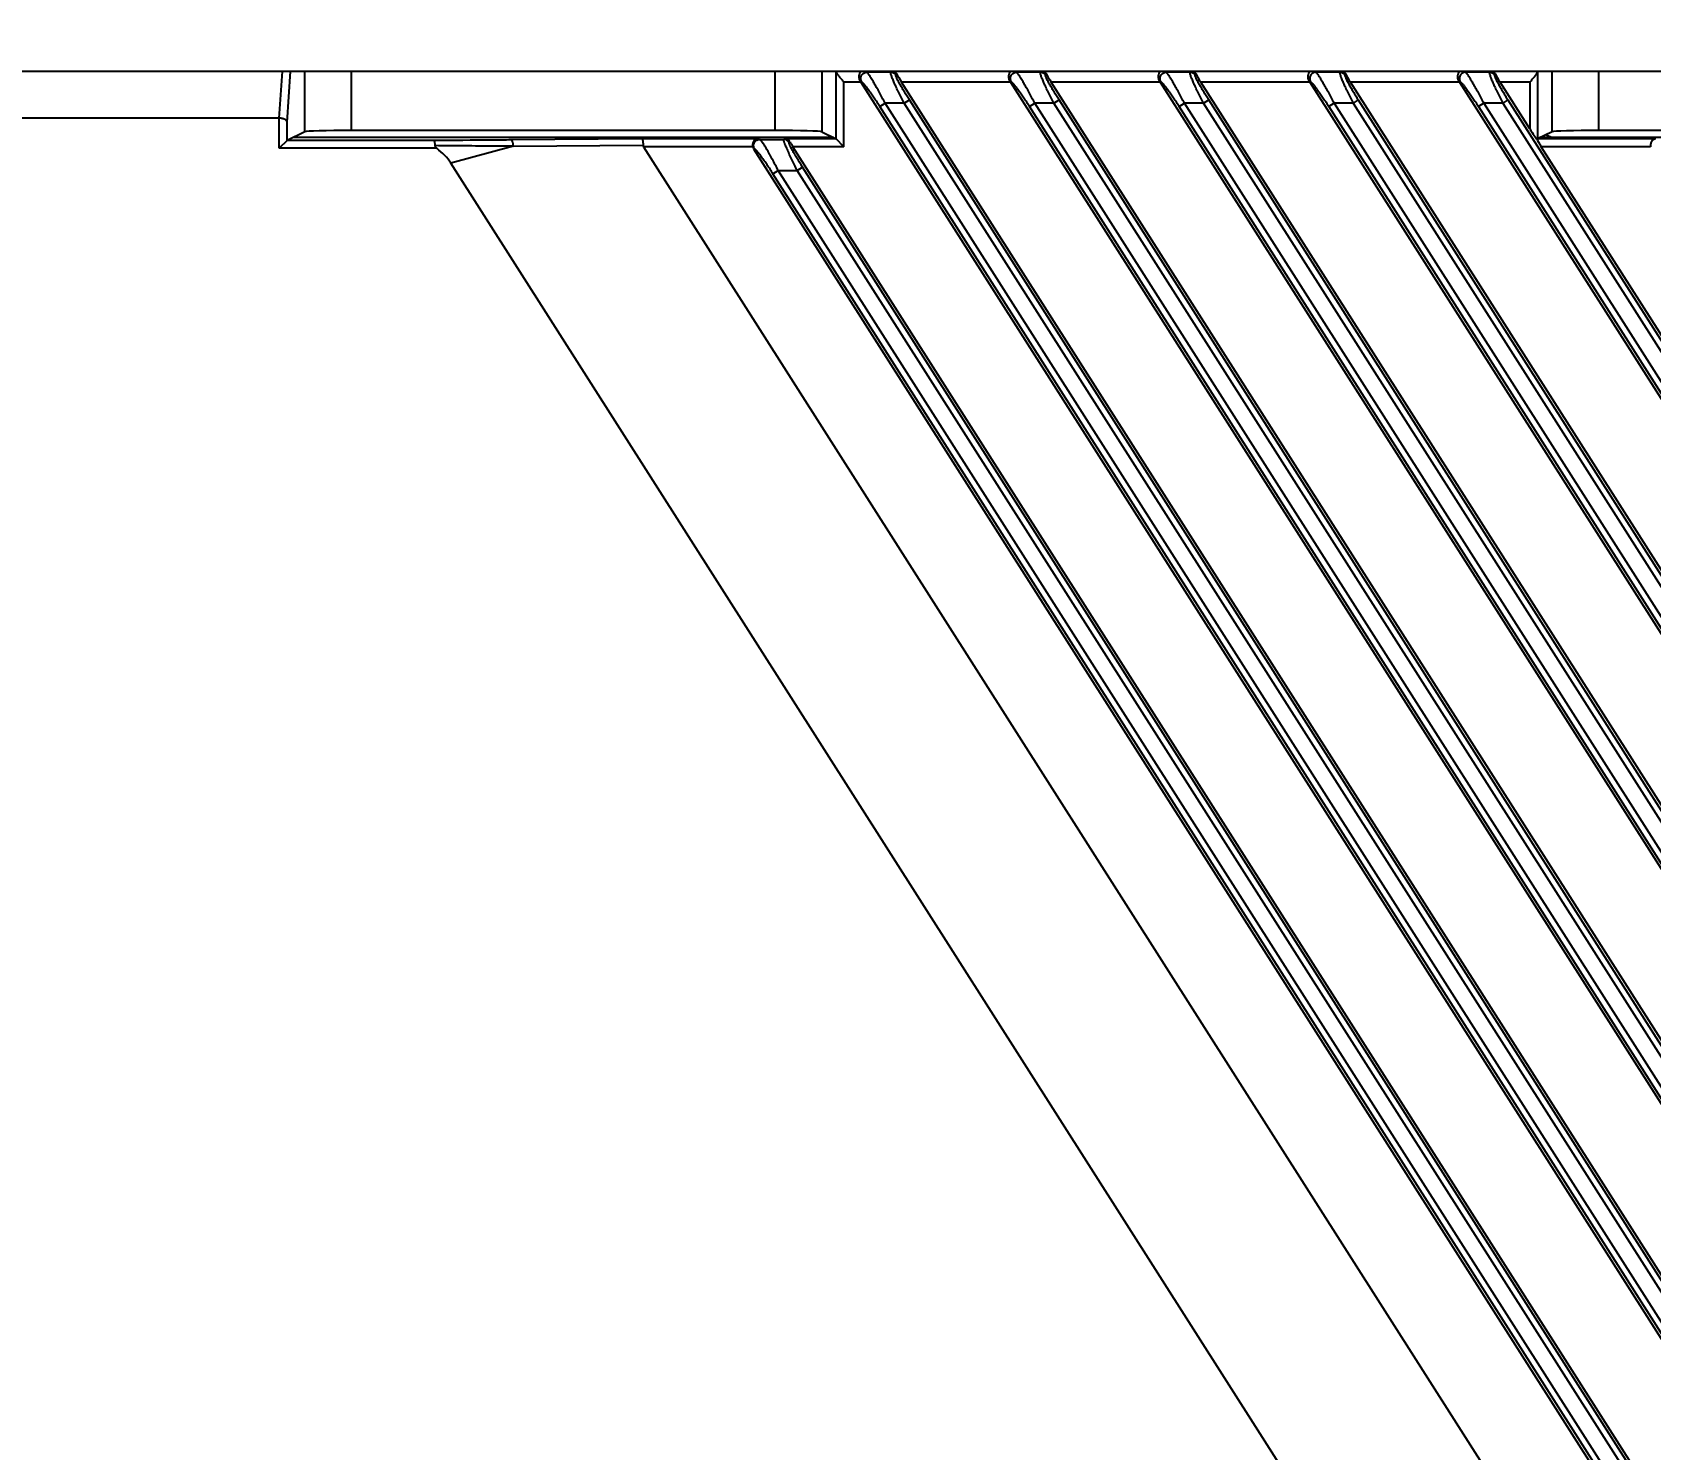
# Model space of a CAD drawing. Header units: millimetres. Extents: x 562 to 17351, y 2396 to 6995.
# Drawn here: x 2833 to 2936.8, y 3757 to 3848 of the extents above; entities that cross this region are included whole.
import ezdxf

# ---------------------------------------------------------------- set-up
doc = ezdxf.new("R2010")
doc.units = ezdxf.units.MM
doc.styles.get("Standard").update_dxf_attribs({"font": 'arial.ttf'})
doc.dimstyles.new('缩小5倍', dxfattribs={"dimtxt": 40, "dimasz": 20, "dimexe": 1, "dimexo": 0.2, "dimgap": 0, "dimtad": 1, "dimtoh": 1, "dimdec": 1, "dimzin": 9, "dimdsep": 46, "dimtxsty": 'Standard', "dimblk": '_FILLED', "dimcen": 0.2, "dimclrd": 256, "dimclre": 256, "dimclrt": 256, "dimadec": 1, "dimazin": 2, "dimtfac": 1, "dimtdec": 1, "dimtofl": 0, "dimtmove": 0, "dimatfit": 3, "dimldrblk": '_FILLED', "dimfxl": 1, "dimtolj": 1, "dimtzin": 0, "dimarcsym": 0})

# ---------------------------------------------------------------- blocks, each defined once
blk = doc.blocks.new('_FILLED')
at = {"color": 0, "linetype": 'ByBlock'}
blk.add_solid([(0, 0), (-1, 0.15), (-1, -0.15)], dxfattribs=at)
blk = doc.blocks.new('*D18')
at = {"lineweight": -2, "transparency": 16777216}
for p, q in [((2483.02, 3818.15), (2483.02, 4021.47)), ((3050.02, 3818.15), (3050.02, 4021.47)), ((2503.02, 4020.47), (3030.02, 4020.47))]:
    blk.add_line(p, q, dxfattribs=at)
at = {"layer": 'Defpoints', "color": 0, "transparency": 16777216}
for p in [(3050.02, 4020.47), (2483.02, 3817.95), (3050.02, 3817.95)]:
    blk.add_point(p, dxfattribs=at)
at = {"lineweight": -2, "transparency": 16777216, "xscale": 20, "yscale": 20, "zscale": 20, "rotation": 180}
blk.add_blockref('_FILLED', (2483.02, 4020.47), dxfattribs=at)
at = {"lineweight": -2, "transparency": 16777216, "xscale": 20, "yscale": 20, "zscale": 20}
blk.add_blockref('_FILLED', (3050.02, 4020.47), dxfattribs=at)
at = {"lineweight": 5, "transparency": 16777216, "insert": (2766.52, 4046.36), "char_height": 40, "attachment_point": 5}
blk.add_mtext('\\A1;567mm [1\'-10 3/8"]', dxfattribs=at)
blk = doc.blocks.new('*D20')
at = {"lineweight": -2, "transparency": 16777216}
for p, q in [((2501.52, 3820.65), (2501.52, 3936.25)), ((3031.52, 3820.65), (3031.52, 3936.25)), ((2521.52, 3935.25), (3011.52, 3935.25))]:
    blk.add_line(p, q, dxfattribs=at)
at = {"layer": 'Defpoints', "color": 0, "transparency": 16777216}
for p in [(3031.52, 3935.25), (2501.52, 3820.45), (3031.52, 3820.45)]:
    blk.add_point(p, dxfattribs=at)
at = {"lineweight": -2, "transparency": 16777216, "xscale": 20, "yscale": 20, "zscale": 20, "rotation": 180}
blk.add_blockref('_FILLED', (2501.52, 3935.25), dxfattribs=at)
at = {"lineweight": -2, "transparency": 16777216, "xscale": 20, "yscale": 20, "zscale": 20}
blk.add_blockref('_FILLED', (3031.52, 3935.25), dxfattribs=at)
at = {"lineweight": 5, "transparency": 16777216, "insert": (2766.52, 3961.14), "char_height": 40, "attachment_point": 5}
blk.add_mtext('\\A1;530mm [1\'-8 7/8"]', dxfattribs=at)

msp = doc.modelspace()

# ---------------------------------------------------------------- linework, layer by layer
at = {"color": 7, "linetype": 'Continuous'}
for p, q in [((3066.52, 3845.454), (2466.52, 3845.454)), ((2848.785, 3842.454), (2848.994, 3845.454)), ((2849.294, 3842.204), (2849.521, 3845.454)), ((2850.431, 3841.582), (2850.431, 3845.454)), ((2853.427, 3841.657), (2853.427, 3845.454)), ((2880.612, 3841.657), (2880.612, 3845.454)), ((2883.608, 3845.454), (2883.608, 3841.582)), ((2884.535, 3841.119), (2884.535, 3845.416)), ((2885.034, 3840.62), (2885.034, 3844.754)), ((2886.118, 3844.754), (2885.034, 3844.754)), ((2886.17, 3844.782), (2886.062, 3844.842)), ((2886.118, 3844.754), (3065.785, 3562.733)), ((2886.506, 3845.395), (2886.398, 3845.454)), ((2888.03, 3845.395), (2886.506, 3845.395)), ((2888.03, 3845.395), (2888.062, 3845.454)), ((2888.41, 3845.292), (2888.366, 3845.211)), ((2895.722, 3844.754), (2888.727, 3844.754)), ((3065.82, 3566.774), (2888.727, 3844.754)), ((2895.774, 3844.782), (2895.666, 3844.842)), ((2895.722, 3844.754), (3065.785, 3577.809)), ((2896.11, 3845.395), (2896.003, 3845.454)), ((2897.634, 3845.395), (2896.11, 3845.395)), ((2897.634, 3845.395), (2897.666, 3845.454)), ((2898.014, 3845.292), (2897.97, 3845.211)), ((2905.326, 3844.754), (2898.331, 3844.754)), ((3065.82, 3581.849), (2898.331, 3844.754)), ((2905.378, 3844.782), (2905.27, 3844.842)), ((2905.326, 3844.754), (3065.785, 3592.884)), ((2905.714, 3845.395), (2905.607, 3845.454)), ((2907.238, 3845.395), (2905.714, 3845.395)), ((2907.238, 3845.395), (2907.27, 3845.454)), ((2907.618, 3845.292), (2907.574, 3845.211)), ((2914.93, 3844.754), (2907.935, 3844.754)), ((3061.685, 3603.414), (2907.935, 3844.754)), ((2914.874, 3844.842), (2914.982, 3844.782)), ((2914.93, 3844.754), (3061.437, 3614.784)), ((2915.211, 3845.454), (2915.318, 3845.395)), ((2916.842, 3845.395), (2915.318, 3845.395)), ((2916.874, 3845.454), (2916.842, 3845.395)), ((2917.222, 3845.292), (2917.178, 3845.211)), ((2924.534, 3844.754), (2917.539, 3844.754)), ((3061.685, 3618.489), (2917.539, 3844.754)), ((2924.478, 3844.842), (2924.586, 3844.782)), ((2924.534, 3844.754), (3061.437, 3629.86)), ((2924.815, 3845.454), (2924.922, 3845.395)), ((2926.446, 3845.395), (2924.922, 3845.395)), ((2926.478, 3845.454), (2926.446, 3845.395)), ((2926.827, 3845.292), (2926.782, 3845.211)), ((2929.045, 3844.754), (2927.143, 3844.754)), ((2929.045, 3841.768), (2927.143, 3844.754)), ((2929.045, 3844.754), (2929.045, 3841.768)), ((2929.544, 3845.416), (2929.544, 3841.119)), ((2930.471, 3841.582), (2930.471, 3845.454)), ((2933.467, 3841.657), (2933.467, 3845.454)), ((2888.894, 3843.402), (2889.23, 3843.617)), ((3064.804, 3568.02), (2889.23, 3843.617)), ((2898.498, 3843.402), (2898.834, 3843.617)), ((3064.804, 3583.095), (2898.834, 3843.617)), ((2908.102, 3843.402), (2908.438, 3843.617)), ((3064.804, 3598.171), (2908.438, 3843.617)), ((2918.042, 3843.617), (2917.706, 3843.402)), ((2918.042, 3843.617), (3060.495, 3620.011)), ((2927.646, 3843.617), (2927.31, 3843.402)), ((2927.646, 3843.617), (3060.495, 3635.086)), ((2848.785, 3842.454), (2829.75, 3842.454)), ((2848.795, 3840.515), (2848.795, 3842.454)), ((2887.337, 3843.188), (2887.673, 3843.402)), ((3064.132, 3565.676), (2887.337, 3843.188)), ((2888.894, 3843.402), (2887.673, 3843.402)), ((3064.468, 3565.89), (2887.673, 3843.402)), ((3064.468, 3567.806), (2888.894, 3843.402)), ((2896.941, 3843.188), (2897.277, 3843.402)), ((3064.132, 3580.751), (2896.941, 3843.188)), ((2898.498, 3843.402), (2897.277, 3843.402)), ((3064.468, 3580.965), (2897.277, 3843.402)), ((3064.468, 3582.881), (2898.498, 3843.402)), ((2906.545, 3843.188), (2906.881, 3843.402)), ((3064.132, 3595.826), (2906.545, 3843.188)), ((2908.102, 3843.402), (2906.881, 3843.402)), ((3064.468, 3596.04), (2906.881, 3843.402)), ((3064.468, 3597.956), (2908.102, 3843.402)), ((2916.485, 3843.402), (2916.149, 3843.188)), ((2916.149, 3843.188), (3059.823, 3617.666)), ((2917.706, 3843.402), (2916.485, 3843.402)), ((2916.485, 3843.402), (3060.159, 3617.88)), ((2917.706, 3843.402), (3060.159, 3619.796)), ((2926.089, 3843.402), (2925.753, 3843.188)), ((2925.753, 3843.188), (3059.823, 3632.742)), ((2927.31, 3843.402), (2926.089, 3843.402)), ((2926.089, 3843.402), (3060.159, 3632.956)), ((2927.31, 3843.402), (3060.159, 3634.872)), ((2849.294, 3841.014), (2849.294, 3842.204)), ((2850.431, 3841.582), (2849.295, 3841.015)), ((2880.612, 3841.657), (2853.427, 3841.657)), ((2883.608, 3841.582), (2884.534, 3841.119)), ((2930.471, 3841.582), (2929.545, 3841.119)), ((2983.572, 3841.657), (2933.467, 3841.657)), ((2849.294, 3841.014), (2848.795, 3840.515)), ((2858.901, 3840.515), (2848.795, 3840.515)), ((2858.718, 3841.015), (2849.295, 3841.015)), ((2884.361, 3841.206), (2849.678, 3841.206)), ((2863.823, 3840.644), (2859.807, 3839.562)), ((2872.072, 3841.119), (2863.679, 3841.052)), ((2863.823, 3840.644), (2872.145, 3840.711)), ((2879.509, 3841.119), (2872.072, 3841.119)), ((2879.176, 3840.62), (2872.176, 3840.62)), ((2872.176, 3840.62), (3064.125, 3539.32)), ((2879.298, 3840.478), (2879.228, 3840.493)), ((2879.228, 3840.493), (3065.785, 3547.658)), ((2879.509, 3841.119), (2879.634, 3841.092)), ((2879.634, 3841.092), (2881.178, 3841.092)), ((2881.178, 3841.092), (2881.268, 3841.119)), ((2884.534, 3841.119), (2881.268, 3841.119)), ((2881.573, 3840.924), (2881.514, 3840.907)), ((2885.034, 3840.62), (2881.756, 3840.62)), ((3065.82, 3551.698), (2881.756, 3840.62)), ((2885.034, 3840.62), (2884.535, 3841.119)), ((2929.544, 3841.119), (2929.512, 3841.087)), ((2937.133, 3841.119), (2929.545, 3841.119)), ((2987.32, 3841.206), (2929.719, 3841.206)), ((2936.8, 3840.62), (2929.777, 3840.62)), ((3061.685, 3633.565), (2929.777, 3840.62)), ((3047.948, 3544.24), (2859.807, 3839.562)), ((2882.035, 3839.093), (2882.371, 3839.307)), ((3064.804, 3552.944), (2882.371, 3839.307)), ((2880.478, 3838.879), (2880.814, 3839.093)), ((3064.132, 3550.6), (2880.478, 3838.879)), ((2880.814, 3839.093), (2882.035, 3839.093)), ((3064.468, 3550.814), (2880.814, 3839.093)), ((3064.468, 3552.73), (2882.035, 3839.093))]:
    msp.add_line(p, q, dxfattribs=at)
for centre, radius, start, end in [((2888.028, 3844.993), 0.402, 32.75676, 89.74324), ((2897.632, 3844.993), 0.402, 32.75676, 89.74324), ((2907.236, 3844.993), 0.402, 32.75676, 89.74324), ((2916.84, 3844.993), 0.402, 32.75676, 89.74324), ((2926.444, 3844.993), 0.402, 32.75676, 89.74324), ((2881.176, 3840.693), 0.399, 32.32072, 89.80892)]:
    msp.add_arc(centre, radius, start, end, dxfattribs=at)
at = {"color": 4, "linetype": 'Continuous'}
msp.add_arc((2927.52, 3834.579), 7.25, 66.1092, 69.56169, dxfattribs=at)
at = {"color": 7, "linetype": 'Continuous'}
for centre, major_axis, ratio, start_param, end_param in [((2884.523, 3844.754), (0, 0.7), 0.0524078, -0.3290003, 0), ((2886.046, 3844.754), (-0.449, 0.699), 0.0736236, -1.6180256, -1.4921147), ((2888.799, 3844.754), (-0.449, 0.699), 0.0736236, 0.6477456, 1.5235671), ((2895.65, 3844.754), (-0.449, 0.699), 0.0736236, -1.6180256, -1.4921147), ((2898.403, 3844.754), (-0.449, 0.699), 0.0736236, 0.6477456, 1.5235671), ((2905.254, 3844.754), (-0.449, 0.699), 0.0736236, -1.6180256, -1.4921147), ((2908.007, 3844.754), (-0.449, 0.699), 0.0736236, 0.6477456, 1.5235671), ((2914.858, 3844.754), (-0.449, 0.699), 0.0736236, -1.6180256, -1.4921147), ((2917.611, 3844.754), (-0.449, 0.699), 0.0736236, 0.6477456, 1.5235671), ((2924.462, 3844.754), (-0.449, 0.699), 0.0736236, -1.6180256, -1.4921147), ((2927.216, 3844.754), (-0.449, 0.699), 0.0736236, 0.6477456, 1.5235671), ((2929.556, 3844.754), (0, 0.7), 0.0524078, 0, 0.3290003), ((2848.769, 3841.829), (0.044, 0.624), 0.7992978, 0.0348415, 0.0557946), ((2853.427, 3841.578), (3, 0), 0.0261859, 1.5707963, 3.0892328), ((2880.612, 3841.578), (3, 0), 0.0261859, 0.0523599, 1.5707963), ((2929.045, 3841.85), (-0.499, 0.789), 0.0467525, -4.6385736, -3.4310387), ((2933.467, 3841.578), (3, 0), 0.0261859, 1.5707963, 3.0892328), ((2849.296, 3840.515), (0, 0.5), 0.0524078, 0.0261799, 0.0523599), ((2836.579, 3832.454), (-23.565, -6.351), 0.3277947, -3.0391234, -2.8921776), ((2873.806, 3840.62), (1.661, -0.105), 0.2943369, -3.1135473, -2.9300375), ((2879.569, 3840.707), (0.394, -0.086), 0.9924925, -2.7068695, -2.364001), ((2881.808, 3840.62), (-0.321, 0.499), 0.0736236, 0.8683452, 1.5235671), ((2884.534, 3840.62), (0, 0.5), 0.0524078, -0.0523599, -0.0261799), ((2929.829, 3840.62), (-0.321, 0.499), 0.0736236, 0.3160321, 1.5235671), ((2929.546, 3840.62), (0, 0.5), 0.0524078, 0.0261799, 0.0523599)]:
    msp.add_ellipse(centre, major_axis=major_axis, ratio=ratio, start_param=start_param, end_param=end_param, dxfattribs=at)
for points, knots in [([(2884.535, 3845.416), (2884.536, 3845.413), (2884.538, 3845.405), (2884.542, 3845.393), (2884.548, 3845.379), (2884.558, 3845.359), (2884.574, 3845.332), (2884.597, 3845.296), (2884.623, 3845.259), (2884.664, 3845.203), (2884.721, 3845.131), (2884.794, 3845.04), (2884.872, 3844.946), (2884.953, 3844.851), (2885.007, 3844.786), (2885.034, 3844.754)], [0, 0, 0, 0, 0.0134627, 0.0289579, 0.0464714, 0.0659319, 0.1102482, 0.1609222, 0.2169327, 0.2773605, 0.4084286, 0.5492483, 0.6963745, 0.84732, 1, 1, 1, 1]), ([(2886.073, 3845.454), (2886.075, 3845.454), (2886.079, 3845.454), (2886.084, 3845.452), (2886.087, 3845.451), (2886.089, 3845.45), (2886.092, 3845.447), (2886.092, 3845.443), (2886.092, 3845.439), (2886.091, 3845.434), (2886.088, 3845.427), (2886.084, 3845.418), (2886.078, 3845.407), (2886.071, 3845.395), (2886.063, 3845.382), (2886.055, 3845.367), (2886.044, 3845.346), (2886.03, 3845.316), (2886.014, 3845.276), (2886.001, 3845.232), (2885.991, 3845.183), (2885.986, 3845.13), (2885.986, 3845.074), (2885.992, 3845.016), (2886.007, 3844.956), (2886.029, 3844.897), (2886.05, 3844.86), (2886.062, 3844.842)], [0, 0, 0, 0, 0.012577, 0.0178105, 0.0224146, 0.0265236, 0.0303705, 0.0384219, 0.0431708, 0.0485767, 0.0615596, 0.0774419, 0.0959993, 0.1169777, 0.1401268, 0.1652091, 0.1920647, 0.2506007, 0.3150181, 0.384942, 0.4601361, 0.5403844, 0.6253943, 0.7146758, 0.807485, 0.9029353, 1, 1, 1, 1]), ([(2886.17, 3844.782), (2886.152, 3844.812), (2886.123, 3844.877), (2886.106, 3844.982), (2886.118, 3845.088), (2886.157, 3845.188), (2886.22, 3845.274), (2886.303, 3845.341), (2886.401, 3845.384), (2886.471, 3845.394), (2886.506, 3845.395)], [0, 0, 0, 0, 0.1243088, 0.2491368, 0.3744348, 0.5, 0.6255652, 0.7508632, 0.8756912, 1, 1, 1, 1]), ([(2887.337, 3843.188), (2887.277, 3843.282), (2887.159, 3843.466), (2886.98, 3843.734), (2886.833, 3843.949), (2886.718, 3844.112), (2886.636, 3844.226), (2886.558, 3844.333), (2886.484, 3844.431), (2886.415, 3844.52), (2886.351, 3844.599), (2886.302, 3844.656), (2886.267, 3844.696), (2886.243, 3844.721), (2886.222, 3844.742), (2886.202, 3844.759), (2886.186, 3844.772), (2886.175, 3844.78), (2886.17, 3844.782)], [0, 0, 0, 0, 0.1675996, 0.3315838, 0.4882956, 0.562693, 0.6337275, 0.7007992, 0.763258, 0.8204001, 0.8714728, 0.9156932, 0.9349902, 0.9522851, 0.9674939, 0.9805445, 0.9913844, 1, 1, 1, 1]), ([(2887.673, 3843.402), (2887.613, 3843.521), (2887.492, 3843.754), (2887.311, 3844.095), (2887.161, 3844.367), (2887.045, 3844.573), (2886.963, 3844.715), (2886.885, 3844.848), (2886.812, 3844.97), (2886.744, 3845.079), (2886.682, 3845.174), (2886.634, 3845.244), (2886.599, 3845.291), (2886.576, 3845.321), (2886.556, 3845.346), (2886.537, 3845.367), (2886.521, 3845.383), (2886.511, 3845.392), (2886.506, 3845.395)], [0, 0, 0, 0, 0.1724574, 0.340604, 0.5001332, 0.5752637, 0.646516, 0.713267, 0.7748697, 0.8306572, 0.8799531, 0.922093, 0.9402833, 0.9564565, 0.9705523, 0.9825221, 0.9923358, 1, 1, 1, 1]), ([(2888.894, 3843.402), (2888.835, 3843.518), (2888.72, 3843.747), (2888.581, 3844.032), (2888.475, 3844.254), (2888.401, 3844.414), (2888.331, 3844.566), (2888.267, 3844.71), (2888.209, 3844.845), (2888.158, 3844.968), (2888.115, 3845.078), (2888.079, 3845.174), (2888.056, 3845.244), (2888.042, 3845.292), (2888.035, 3845.321), (2888.03, 3845.346), (2888.027, 3845.367), (2888.027, 3845.381), (2888.028, 3845.39), (2888.029, 3845.393), (2888.03, 3845.395)], [0, 0, 0, 0, 0.1786296, 0.3527466, 0.436605, 0.5174504, 0.5945779, 0.6672444, 0.7346774, 0.7960875, 0.8506913, 0.8977417, 0.9365711, 0.9527315, 0.9666519, 0.9783046, 0.9876896, 0.9948579, 0.9976625, 1, 1, 1, 1]), ([(2888.41, 3845.292), (2888.404, 3845.304), (2888.391, 3845.327), (2888.37, 3845.359), (2888.352, 3845.382), (2888.338, 3845.399), (2888.329, 3845.41), (2888.32, 3845.42), (2888.313, 3845.428), (2888.307, 3845.436), (2888.303, 3845.441), (2888.301, 3845.445), (2888.3, 3845.448), (2888.3, 3845.451), (2888.302, 3845.452), (2888.303, 3845.453), (2888.306, 3845.454), (2888.307, 3845.454), (2888.308, 3845.454)], [0, 0, 0, 0, 0.2043174, 0.3928958, 0.5634027, 0.6408056, 0.7120916, 0.7763275, 0.8325289, 0.8795252, 0.9162326, 0.9305912, 0.9423937, 0.9597325, 0.9675011, 0.9763091, 0.9870036, 1, 1, 1, 1]), ([(2889.23, 3843.617), (2889.172, 3843.707), (2889.06, 3843.885), (2888.898, 3844.15), (2888.771, 3844.366), (2888.676, 3844.532), (2888.612, 3844.647), (2888.553, 3844.756), (2888.5, 3844.857), (2888.455, 3844.947), (2888.423, 3845.016), (2888.402, 3845.065), (2888.39, 3845.097), (2888.379, 3845.125), (2888.371, 3845.149), (2888.366, 3845.17), (2888.363, 3845.185), (2888.363, 3845.195), (2888.363, 3845.203), (2888.364, 3845.208), (2888.366, 3845.211)], [0, 0, 0, 0, 0.1756725, 0.3475194, 0.5111964, 0.5883808, 0.6614869, 0.7296996, 0.7921453, 0.847915, 0.8961025, 0.9170869, 0.9358695, 0.952372, 0.9665313, 0.9783134, 0.9877272, 0.9915707, 0.994868, 1, 1, 1, 1]), ([(2895.677, 3845.454), (2895.68, 3845.454), (2895.684, 3845.454), (2895.688, 3845.452), (2895.691, 3845.451), (2895.693, 3845.45), (2895.696, 3845.447), (2895.696, 3845.443), (2895.696, 3845.439), (2895.695, 3845.434), (2895.692, 3845.427), (2895.688, 3845.418), (2895.682, 3845.407), (2895.675, 3845.395), (2895.667, 3845.382), (2895.659, 3845.367), (2895.648, 3845.346), (2895.634, 3845.316), (2895.618, 3845.276), (2895.605, 3845.232), (2895.595, 3845.183), (2895.59, 3845.13), (2895.59, 3845.074), (2895.597, 3845.016), (2895.611, 3844.956), (2895.633, 3844.897), (2895.654, 3844.86), (2895.666, 3844.842)], [0, 0, 0, 0, 0.012577, 0.0178105, 0.0224146, 0.0265236, 0.0303705, 0.0384219, 0.0431708, 0.0485767, 0.0615596, 0.0774419, 0.0959993, 0.1169777, 0.1401268, 0.1652091, 0.1920647, 0.2506007, 0.3150181, 0.384942, 0.4601361, 0.5403844, 0.6253943, 0.7146758, 0.807485, 0.9029353, 1, 1, 1, 1]), ([(2895.774, 3844.782), (2895.756, 3844.812), (2895.727, 3844.877), (2895.711, 3844.982), (2895.722, 3845.088), (2895.761, 3845.188), (2895.824, 3845.274), (2895.908, 3845.341), (2896.005, 3845.384), (2896.075, 3845.394), (2896.11, 3845.395)], [0, 0, 0, 0, 0.1243088, 0.2491368, 0.3744348, 0.5, 0.6255652, 0.7508632, 0.8756912, 1, 1, 1, 1]), ([(2896.941, 3843.188), (2896.882, 3843.282), (2896.763, 3843.466), (2896.584, 3843.734), (2896.437, 3843.949), (2896.322, 3844.112), (2896.24, 3844.226), (2896.162, 3844.333), (2896.088, 3844.431), (2896.019, 3844.52), (2895.956, 3844.599), (2895.906, 3844.656), (2895.871, 3844.696), (2895.847, 3844.721), (2895.826, 3844.742), (2895.806, 3844.759), (2895.79, 3844.772), (2895.779, 3844.78), (2895.774, 3844.782)], [0, 0, 0, 0, 0.1675996, 0.3315838, 0.4882956, 0.562693, 0.6337275, 0.7007992, 0.763258, 0.8204001, 0.8714728, 0.9156932, 0.9349902, 0.9522851, 0.9674939, 0.9805445, 0.9913844, 1, 1, 1, 1]), ([(2897.277, 3843.402), (2897.217, 3843.521), (2897.096, 3843.754), (2896.915, 3844.095), (2896.765, 3844.367), (2896.649, 3844.573), (2896.567, 3844.715), (2896.489, 3844.848), (2896.416, 3844.97), (2896.348, 3845.079), (2896.286, 3845.174), (2896.238, 3845.244), (2896.203, 3845.291), (2896.18, 3845.321), (2896.16, 3845.346), (2896.141, 3845.367), (2896.125, 3845.383), (2896.115, 3845.392), (2896.11, 3845.395)], [0, 0, 0, 0, 0.1724574, 0.340604, 0.5001332, 0.5752637, 0.646516, 0.713267, 0.7748697, 0.8306572, 0.8799531, 0.922093, 0.9402833, 0.9564565, 0.9705523, 0.9825221, 0.9923358, 1, 1, 1, 1]), ([(2898.498, 3843.402), (2898.439, 3843.518), (2898.324, 3843.747), (2898.185, 3844.032), (2898.079, 3844.254), (2898.005, 3844.414), (2897.935, 3844.566), (2897.871, 3844.71), (2897.813, 3844.845), (2897.762, 3844.968), (2897.719, 3845.078), (2897.683, 3845.174), (2897.66, 3845.244), (2897.646, 3845.292), (2897.639, 3845.321), (2897.634, 3845.346), (2897.631, 3845.367), (2897.631, 3845.381), (2897.632, 3845.39), (2897.633, 3845.393), (2897.634, 3845.395)], [0, 0, 0, 0, 0.1786296, 0.3527466, 0.436605, 0.5174504, 0.5945779, 0.6672444, 0.7346774, 0.7960875, 0.8506913, 0.8977417, 0.9365711, 0.9527315, 0.9666519, 0.9783046, 0.9876896, 0.9948579, 0.9976625, 1, 1, 1, 1]), ([(2898.014, 3845.292), (2898.008, 3845.304), (2897.995, 3845.327), (2897.974, 3845.359), (2897.956, 3845.382), (2897.942, 3845.399), (2897.933, 3845.41), (2897.924, 3845.42), (2897.917, 3845.428), (2897.911, 3845.436), (2897.907, 3845.441), (2897.905, 3845.445), (2897.904, 3845.448), (2897.904, 3845.451), (2897.906, 3845.452), (2897.907, 3845.453), (2897.91, 3845.454), (2897.911, 3845.454), (2897.912, 3845.454)], [0, 0, 0, 0, 0.2043174, 0.3928958, 0.5634027, 0.6408056, 0.7120916, 0.7763275, 0.8325289, 0.8795252, 0.9162326, 0.9305912, 0.9423937, 0.9597325, 0.9675011, 0.9763091, 0.9870036, 1, 1, 1, 1]), ([(2898.834, 3843.617), (2898.776, 3843.707), (2898.664, 3843.885), (2898.502, 3844.15), (2898.375, 3844.366), (2898.28, 3844.532), (2898.216, 3844.647), (2898.157, 3844.756), (2898.105, 3844.857), (2898.06, 3844.947), (2898.028, 3845.016), (2898.006, 3845.065), (2897.994, 3845.097), (2897.983, 3845.125), (2897.975, 3845.149), (2897.97, 3845.17), (2897.967, 3845.185), (2897.967, 3845.195), (2897.967, 3845.203), (2897.968, 3845.208), (2897.97, 3845.211)], [0, 0, 0, 0, 0.1756725, 0.3475194, 0.5111964, 0.5883808, 0.6614869, 0.7296996, 0.7921453, 0.847915, 0.8961025, 0.9170869, 0.9358695, 0.952372, 0.9665313, 0.9783134, 0.9877272, 0.9915707, 0.994868, 1, 1, 1, 1]), ([(2905.281, 3845.454), (2905.284, 3845.454), (2905.288, 3845.454), (2905.292, 3845.452), (2905.295, 3845.451), (2905.297, 3845.45), (2905.3, 3845.447), (2905.3, 3845.443), (2905.3, 3845.439), (2905.299, 3845.434), (2905.296, 3845.427), (2905.292, 3845.418), (2905.286, 3845.407), (2905.279, 3845.395), (2905.271, 3845.382), (2905.263, 3845.367), (2905.252, 3845.346), (2905.238, 3845.316), (2905.222, 3845.276), (2905.209, 3845.232), (2905.199, 3845.183), (2905.194, 3845.13), (2905.194, 3845.074), (2905.201, 3845.016), (2905.215, 3844.956), (2905.237, 3844.897), (2905.258, 3844.86), (2905.27, 3844.842)], [0, 0, 0, 0, 0.012577, 0.0178105, 0.0224146, 0.0265236, 0.0303705, 0.0384219, 0.0431708, 0.0485767, 0.0615596, 0.0774419, 0.0959993, 0.1169777, 0.1401268, 0.1652091, 0.1920647, 0.2506007, 0.3150181, 0.384942, 0.4601361, 0.5403844, 0.6253943, 0.7146758, 0.807485, 0.9029353, 1, 1, 1, 1]), ([(2905.378, 3844.782), (2905.36, 3844.812), (2905.331, 3844.877), (2905.315, 3844.982), (2905.326, 3845.088), (2905.365, 3845.188), (2905.428, 3845.274), (2905.512, 3845.341), (2905.609, 3845.384), (2905.679, 3845.394), (2905.714, 3845.395)], [0, 0, 0, 0, 0.1243088, 0.2491368, 0.3744348, 0.5, 0.6255652, 0.7508632, 0.8756912, 1, 1, 1, 1]), ([(2906.545, 3843.188), (2906.486, 3843.282), (2906.367, 3843.466), (2906.188, 3843.734), (2906.041, 3843.949), (2905.926, 3844.112), (2905.844, 3844.226), (2905.766, 3844.333), (2905.692, 3844.431), (2905.623, 3844.52), (2905.56, 3844.599), (2905.51, 3844.656), (2905.475, 3844.696), (2905.451, 3844.721), (2905.43, 3844.742), (2905.411, 3844.759), (2905.394, 3844.772), (2905.383, 3844.78), (2905.378, 3844.782)], [0, 0, 0, 0, 0.1675996, 0.3315838, 0.4882956, 0.562693, 0.6337275, 0.7007992, 0.763258, 0.8204001, 0.8714728, 0.9156932, 0.9349902, 0.9522851, 0.9674939, 0.9805445, 0.9913844, 1, 1, 1, 1]), ([(2906.881, 3843.402), (2906.821, 3843.521), (2906.7, 3843.754), (2906.519, 3844.095), (2906.369, 3844.367), (2906.254, 3844.573), (2906.172, 3844.715), (2906.093, 3844.848), (2906.02, 3844.97), (2905.952, 3845.079), (2905.89, 3845.174), (2905.842, 3845.244), (2905.807, 3845.291), (2905.785, 3845.321), (2905.764, 3845.346), (2905.746, 3845.367), (2905.729, 3845.383), (2905.719, 3845.392), (2905.714, 3845.395)], [0, 0, 0, 0, 0.1724574, 0.340604, 0.5001332, 0.5752637, 0.646516, 0.713267, 0.7748697, 0.8306572, 0.8799531, 0.922093, 0.9402833, 0.9564565, 0.9705523, 0.9825221, 0.9923358, 1, 1, 1, 1]), ([(2908.102, 3843.402), (2908.043, 3843.518), (2907.928, 3843.747), (2907.789, 3844.032), (2907.683, 3844.254), (2907.609, 3844.414), (2907.539, 3844.566), (2907.475, 3844.71), (2907.417, 3844.845), (2907.366, 3844.968), (2907.323, 3845.078), (2907.287, 3845.174), (2907.264, 3845.244), (2907.25, 3845.292), (2907.243, 3845.321), (2907.238, 3845.346), (2907.235, 3845.367), (2907.235, 3845.381), (2907.236, 3845.39), (2907.237, 3845.393), (2907.238, 3845.395)], [0, 0, 0, 0, 0.1786296, 0.3527466, 0.436605, 0.5174504, 0.5945779, 0.6672444, 0.7346774, 0.7960875, 0.8506913, 0.8977417, 0.9365711, 0.9527315, 0.9666519, 0.9783046, 0.9876896, 0.9948579, 0.9976625, 1, 1, 1, 1]), ([(2907.618, 3845.292), (2907.612, 3845.304), (2907.599, 3845.327), (2907.578, 3845.359), (2907.56, 3845.382), (2907.546, 3845.399), (2907.537, 3845.41), (2907.528, 3845.42), (2907.521, 3845.428), (2907.515, 3845.436), (2907.511, 3845.441), (2907.509, 3845.445), (2907.508, 3845.448), (2907.508, 3845.451), (2907.51, 3845.452), (2907.512, 3845.453), (2907.514, 3845.454), (2907.515, 3845.454), (2907.516, 3845.454)], [0, 0, 0, 0, 0.2043161, 0.3928965, 0.5634071, 0.6408091, 0.7120985, 0.7763343, 0.8325305, 0.8795277, 0.9162382, 0.9305935, 0.9423925, 0.9597307, 0.9674973, 0.9763057, 0.9870023, 1, 1, 1, 1]), ([(2908.438, 3843.617), (2908.381, 3843.707), (2908.268, 3843.885), (2908.107, 3844.15), (2907.979, 3844.366), (2907.885, 3844.532), (2907.82, 3844.647), (2907.761, 3844.756), (2907.709, 3844.857), (2907.664, 3844.947), (2907.632, 3845.016), (2907.61, 3845.065), (2907.598, 3845.097), (2907.587, 3845.125), (2907.58, 3845.149), (2907.574, 3845.17), (2907.572, 3845.185), (2907.571, 3845.195), (2907.571, 3845.203), (2907.572, 3845.208), (2907.574, 3845.211)], [0, 0, 0, 0, 0.1756725, 0.3475194, 0.5111964, 0.5883808, 0.6614869, 0.7296996, 0.7921453, 0.847915, 0.8961025, 0.9170869, 0.9358695, 0.952372, 0.9665313, 0.9783134, 0.9877272, 0.9915707, 0.994868, 1, 1, 1, 1]), ([(2914.885, 3845.454), (2914.888, 3845.454), (2914.892, 3845.454), (2914.896, 3845.452), (2914.899, 3845.451), (2914.902, 3845.45), (2914.904, 3845.447), (2914.905, 3845.443), (2914.904, 3845.439), (2914.903, 3845.434), (2914.9, 3845.427), (2914.896, 3845.418), (2914.89, 3845.407), (2914.883, 3845.395), (2914.875, 3845.382), (2914.867, 3845.367), (2914.856, 3845.346), (2914.842, 3845.316), (2914.826, 3845.276), (2914.813, 3845.232), (2914.803, 3845.183), (2914.798, 3845.13), (2914.798, 3845.074), (2914.805, 3845.016), (2914.819, 3844.956), (2914.842, 3844.897), (2914.862, 3844.86), (2914.874, 3844.842)], [0, 0, 0, 0, 0.012577, 0.0178105, 0.0224146, 0.0265236, 0.0303705, 0.0384219, 0.0431708, 0.0485767, 0.0615596, 0.0774419, 0.0959993, 0.1169777, 0.1401268, 0.1652091, 0.1920647, 0.2506007, 0.3150182, 0.384942, 0.4601362, 0.5403844, 0.6253943, 0.7146758, 0.807485, 0.9029353, 1, 1, 1, 1]), ([(2915.318, 3845.395), (2915.283, 3845.394), (2915.213, 3845.384), (2915.116, 3845.341), (2915.032, 3845.274), (2914.969, 3845.188), (2914.93, 3845.088), (2914.919, 3844.982), (2914.935, 3844.877), (2914.964, 3844.812), (2914.982, 3844.782)], [0, 0, 0, 0, 0.1243088, 0.2491368, 0.3744348, 0.5, 0.6255652, 0.7508632, 0.8756912, 1, 1, 1, 1]), ([(2914.982, 3844.782), (2914.987, 3844.78), (2914.998, 3844.772), (2915.015, 3844.759), (2915.034, 3844.742), (2915.055, 3844.721), (2915.079, 3844.696), (2915.115, 3844.656), (2915.164, 3844.599), (2915.227, 3844.52), (2915.296, 3844.431), (2915.37, 3844.333), (2915.449, 3844.226), (2915.53, 3844.112), (2915.645, 3843.949), (2915.793, 3843.734), (2915.971, 3843.466), (2916.09, 3843.282), (2916.149, 3843.188)], [0, 0, 0, 0, 0.0086155, 0.0194551, 0.0325053, 0.0477138, 0.0650086, 0.0843055, 0.1285261, 0.1795992, 0.236742, 0.2992016, 0.3662742, 0.4373094, 0.5117072, 0.6684185, 0.8324019, 1, 1, 1, 1]), ([(2915.318, 3845.395), (2915.323, 3845.392), (2915.334, 3845.383), (2915.35, 3845.367), (2915.368, 3845.346), (2915.389, 3845.321), (2915.411, 3845.291), (2915.446, 3845.244), (2915.494, 3845.174), (2915.556, 3845.079), (2915.624, 3844.97), (2915.698, 3844.848), (2915.776, 3844.715), (2915.858, 3844.573), (2915.974, 3844.367), (2916.123, 3844.095), (2916.304, 3843.754), (2916.425, 3843.521), (2916.485, 3843.402)], [0, 0, 0, 0, 0.007664, 0.0174775, 0.029447, 0.0435425, 0.0597156, 0.0779058, 0.1200458, 0.1693422, 0.2251303, 0.2867338, 0.3534858, 0.4247389, 0.4998698, 0.6593986, 0.8275444, 1, 1, 1, 1]), ([(2916.842, 3845.395), (2916.841, 3845.393), (2916.84, 3845.39), (2916.839, 3845.381), (2916.839, 3845.367), (2916.842, 3845.346), (2916.847, 3845.321), (2916.854, 3845.292), (2916.868, 3845.244), (2916.892, 3845.174), (2916.927, 3845.078), (2916.97, 3844.968), (2917.021, 3844.845), (2917.079, 3844.71), (2917.144, 3844.566), (2917.213, 3844.414), (2917.287, 3844.254), (2917.393, 3844.032), (2917.532, 3843.747), (2917.647, 3843.518), (2917.706, 3843.402)], [0, 0, 0, 0, 0.0023372, 0.0051415, 0.0123088, 0.0216924, 0.0333434, 0.0472622, 0.0634216, 0.1022493, 0.1492985, 0.2039017, 0.2653118, 0.3327447, 0.405412, 0.4825405, 0.5633858, 0.6472451, 0.8213656, 1, 1, 1, 1]), ([(2917.222, 3845.292), (2917.216, 3845.304), (2917.203, 3845.327), (2917.182, 3845.359), (2917.164, 3845.382), (2917.15, 3845.399), (2917.141, 3845.41), (2917.132, 3845.42), (2917.125, 3845.428), (2917.119, 3845.436), (2917.115, 3845.441), (2917.113, 3845.445), (2917.112, 3845.448), (2917.112, 3845.451), (2917.114, 3845.452), (2917.116, 3845.453), (2917.118, 3845.454), (2917.119, 3845.454), (2917.12, 3845.454)], [0, 0, 0, 0, 0.2043174, 0.3928958, 0.5634027, 0.6408056, 0.7120916, 0.7763275, 0.8325289, 0.8795252, 0.9162326, 0.9305912, 0.9423937, 0.9597325, 0.9675011, 0.9763091, 0.9870036, 1, 1, 1, 1]), ([(2917.178, 3845.211), (2917.177, 3845.208), (2917.175, 3845.203), (2917.175, 3845.195), (2917.176, 3845.185), (2917.178, 3845.17), (2917.184, 3845.149), (2917.191, 3845.125), (2917.202, 3845.097), (2917.215, 3845.065), (2917.236, 3845.016), (2917.268, 3844.947), (2917.313, 3844.857), (2917.365, 3844.756), (2917.424, 3844.647), (2917.489, 3844.532), (2917.583, 3844.366), (2917.711, 3844.15), (2917.872, 3843.885), (2917.985, 3843.707), (2918.042, 3843.617)], [0, 0, 0, 0, 0.0051314, 0.0084283, 0.0122712, 0.0216835, 0.033464, 0.0476219, 0.0641236, 0.0829053, 0.1038896, 0.1520765, 0.2078463, 0.2702927, 0.3385056, 0.4116126, 0.4887984, 0.6524754, 0.824325, 1, 1, 1, 1]), ([(2924.489, 3845.454), (2924.492, 3845.454), (2924.496, 3845.454), (2924.501, 3845.452), (2924.503, 3845.451), (2924.506, 3845.45), (2924.508, 3845.447), (2924.509, 3845.443), (2924.508, 3845.439), (2924.507, 3845.434), (2924.504, 3845.427), (2924.5, 3845.418), (2924.494, 3845.407), (2924.487, 3845.395), (2924.479, 3845.382), (2924.471, 3845.367), (2924.46, 3845.346), (2924.446, 3845.316), (2924.43, 3845.276), (2924.417, 3845.232), (2924.407, 3845.183), (2924.402, 3845.13), (2924.402, 3845.074), (2924.409, 3845.016), (2924.423, 3844.956), (2924.446, 3844.897), (2924.466, 3844.86), (2924.478, 3844.842)], [0, 0, 0, 0, 0.012577, 0.0178105, 0.0224146, 0.0265236, 0.0303705, 0.0384219, 0.0431708, 0.0485767, 0.0615596, 0.0774419, 0.0959993, 0.1169777, 0.1401268, 0.1652091, 0.1920647, 0.2506007, 0.3150182, 0.384942, 0.4601362, 0.5403844, 0.6253943, 0.7146758, 0.807485, 0.9029353, 1, 1, 1, 1]), ([(2924.922, 3845.395), (2924.887, 3845.394), (2924.817, 3845.384), (2924.72, 3845.341), (2924.636, 3845.274), (2924.573, 3845.188), (2924.534, 3845.088), (2924.523, 3844.982), (2924.539, 3844.877), (2924.568, 3844.812), (2924.586, 3844.782)], [0, 0, 0, 0, 0.1243088, 0.2491368, 0.3744348, 0.5, 0.6255652, 0.7508632, 0.8756912, 1, 1, 1, 1]), ([(2924.586, 3844.782), (2924.591, 3844.78), (2924.602, 3844.772), (2924.619, 3844.759), (2924.638, 3844.742), (2924.659, 3844.721), (2924.683, 3844.696), (2924.719, 3844.656), (2924.768, 3844.599), (2924.831, 3844.52), (2924.9, 3844.431), (2924.974, 3844.333), (2925.053, 3844.226), (2925.134, 3844.112), (2925.249, 3843.949), (2925.397, 3843.734), (2925.575, 3843.466), (2925.694, 3843.282), (2925.753, 3843.188)], [0, 0, 0, 0, 0.0086155, 0.0194551, 0.0325053, 0.0477138, 0.0650086, 0.0843055, 0.1285261, 0.1795992, 0.236742, 0.2992016, 0.3662742, 0.4373094, 0.5117072, 0.6684185, 0.8324019, 1, 1, 1, 1]), ([(2924.922, 3845.395), (2924.927, 3845.392), (2924.938, 3845.383), (2924.954, 3845.367), (2924.972, 3845.346), (2924.993, 3845.321), (2925.015, 3845.291), (2925.05, 3845.244), (2925.098, 3845.174), (2925.16, 3845.079), (2925.228, 3844.97), (2925.302, 3844.848), (2925.38, 3844.715), (2925.462, 3844.573), (2925.578, 3844.367), (2925.727, 3844.095), (2925.908, 3843.754), (2926.029, 3843.521), (2926.089, 3843.402)], [0, 0, 0, 0, 0.007664, 0.0174775, 0.029447, 0.0435425, 0.0597156, 0.0779058, 0.1200458, 0.1693422, 0.2251303, 0.2867338, 0.3534858, 0.4247389, 0.4998698, 0.6593986, 0.8275444, 1, 1, 1, 1]), ([(2926.446, 3845.395), (2926.445, 3845.393), (2926.444, 3845.39), (2926.443, 3845.381), (2926.443, 3845.367), (2926.446, 3845.346), (2926.451, 3845.321), (2926.458, 3845.292), (2926.472, 3845.244), (2926.496, 3845.174), (2926.531, 3845.078), (2926.574, 3844.968), (2926.626, 3844.845), (2926.684, 3844.71), (2926.748, 3844.566), (2926.817, 3844.414), (2926.891, 3844.254), (2926.997, 3844.032), (2927.136, 3843.747), (2927.251, 3843.518), (2927.31, 3843.402)], [0, 0, 0, 0, 0.0023372, 0.0051415, 0.0123088, 0.0216924, 0.0333434, 0.0472622, 0.0634216, 0.1022493, 0.1492985, 0.2039017, 0.2653118, 0.3327447, 0.405412, 0.4825405, 0.5633858, 0.6472451, 0.8213656, 1, 1, 1, 1]), ([(2926.827, 3845.292), (2926.82, 3845.304), (2926.807, 3845.327), (2926.786, 3845.359), (2926.768, 3845.382), (2926.754, 3845.399), (2926.745, 3845.41), (2926.736, 3845.42), (2926.729, 3845.428), (2926.723, 3845.436), (2926.719, 3845.441), (2926.718, 3845.445), (2926.717, 3845.448), (2926.716, 3845.451), (2926.718, 3845.452), (2926.72, 3845.453), (2926.722, 3845.454), (2926.723, 3845.454), (2926.724, 3845.454)], [0, 0, 0, 0, 0.2043174, 0.3928958, 0.5634027, 0.6408056, 0.7120916, 0.7763275, 0.8325289, 0.8795252, 0.9162326, 0.9305912, 0.9423937, 0.9597325, 0.9675011, 0.9763091, 0.9870036, 1, 1, 1, 1]), ([(2926.782, 3845.211), (2926.781, 3845.208), (2926.779, 3845.203), (2926.779, 3845.195), (2926.78, 3845.185), (2926.782, 3845.17), (2926.788, 3845.149), (2926.796, 3845.125), (2926.806, 3845.097), (2926.819, 3845.065), (2926.84, 3845.016), (2926.872, 3844.947), (2926.917, 3844.857), (2926.969, 3844.756), (2927.028, 3844.647), (2927.093, 3844.532), (2927.187, 3844.366), (2927.315, 3844.15), (2927.476, 3843.885), (2927.589, 3843.707), (2927.646, 3843.617)], [0, 0, 0, 0, 0.0051314, 0.0084283, 0.0122712, 0.0216835, 0.033464, 0.0476219, 0.0641236, 0.0829053, 0.1038896, 0.1520765, 0.2078463, 0.2702927, 0.3385056, 0.4116126, 0.4887984, 0.6524754, 0.824325, 1, 1, 1, 1]), ([(2929.045, 3844.754), (2929.072, 3844.786), (2929.127, 3844.851), (2929.207, 3844.946), (2929.285, 3845.04), (2929.358, 3845.131), (2929.415, 3845.203), (2929.456, 3845.259), (2929.483, 3845.296), (2929.506, 3845.332), (2929.522, 3845.359), (2929.532, 3845.379), (2929.538, 3845.393), (2929.542, 3845.405), (2929.544, 3845.413), (2929.544, 3845.416)], [0, 0, 0, 0, 0.1526781, 0.3036189, 0.4507428, 0.5915606, 0.7226265, 0.7830516, 0.839064, 0.8897383, 0.9340603, 0.9535235, 0.9710395, 0.9865366, 1, 1, 1, 1]), ([(2849.294, 3842.204), (2849.294, 3842.211), (2849.291, 3842.227), (2849.282, 3842.249), (2849.269, 3842.272), (2849.246, 3842.302), (2849.207, 3842.337), (2849.147, 3842.374), (2849.073, 3842.406), (2848.988, 3842.431), (2848.894, 3842.448), (2848.828, 3842.453), (2848.795, 3842.454)], [0, 0, 0, 0, 0.0384679, 0.0785741, 0.1210706, 0.1665949, 0.2684126, 0.3864706, 0.5210963, 0.6707975, 0.8321627, 1, 1, 1, 1]), ([(2863.679, 3841.052), (2863.267, 3841.048), (2861.614, 3841.035), (2859.96, 3841.023), (2858.718, 3841.015)], [0, 0, 0, 0, 0.2488219, 1, 1, 1, 1]), ([(2858.718, 3841.015), (2858.72, 3841.014), (2858.723, 3841.013), (2858.725, 3841.01), (2858.729, 3841.006), (2858.733, 3840.999), (2858.737, 3840.988), (2858.742, 3840.975), (2858.746, 3840.959), (2858.75, 3840.941), (2858.756, 3840.912), (2858.762, 3840.871), (2858.769, 3840.815), (2858.774, 3840.753), (2858.777, 3840.709), (2858.778, 3840.687)], [0, 0, 0, 0, 0.015683, 0.0252625, 0.0363029, 0.0632597, 0.0971696, 0.1382128, 0.1863745, 0.2415141, 0.303428, 0.4464082, 0.6125365, 0.7984115, 1, 1, 1, 1]), ([(2863.823, 3840.644), (2863.404, 3840.647), (2861.723, 3840.661), (2860.041, 3840.675), (2858.778, 3840.687)], [0, 0, 0, 0, 0.2487535, 1, 1, 1, 1]), ([(2858.778, 3840.687), (2858.778, 3840.678), (2858.781, 3840.66), (2858.791, 3840.635), (2858.804, 3840.612), (2858.826, 3840.582), (2858.858, 3840.549), (2858.886, 3840.526), (2858.901, 3840.515)], [0, 0, 0, 0, 0.1204878, 0.2433851, 0.3679919, 0.4936715, 0.7464344, 1, 1, 1, 1]), ([(2863.823, 3840.644), (2863.821, 3840.671), (2863.816, 3840.724), (2863.805, 3840.8), (2863.791, 3840.87), (2863.776, 3840.922), (2863.762, 3840.958), (2863.751, 3840.981), (2863.74, 3841.001), (2863.729, 3841.018), (2863.717, 3841.032), (2863.704, 3841.042), (2863.692, 3841.049), (2863.683, 3841.051), (2863.679, 3841.052)], [0, 0, 0, 0, 0.1818947, 0.3538142, 0.5113538, 0.6508236, 0.7128684, 0.7694208, 0.820355, 0.8656707, 0.905581, 0.9405907, 0.9715976, 1, 1, 1, 1]), ([(2872.072, 3841.119), (2872.074, 3841.119), (2872.077, 3841.117), (2872.081, 3841.114), (2872.086, 3841.108), (2872.091, 3841.099), (2872.097, 3841.086), (2872.103, 3841.069), (2872.109, 3841.049), (2872.114, 3841.026), (2872.121, 3840.989), (2872.129, 3840.937), (2872.136, 3840.868), (2872.142, 3840.792), (2872.144, 3840.738), (2872.145, 3840.711)], [0, 0, 0, 0, 0.0165507, 0.0265383, 0.0379915, 0.0658269, 0.100718, 0.142844, 0.1921394, 0.2484195, 0.3113858, 0.4558538, 0.62189, 0.8049889, 1, 1, 1, 1]), ([(2879.509, 3841.119), (2879.486, 3841.119), (2879.441, 3841.112), (2879.375, 3841.087), (2879.312, 3841.047), (2879.266, 3841), (2879.233, 3840.956), (2879.203, 3840.903), (2879.174, 3840.827), (2879.16, 3840.725), (2879.168, 3840.655), (2879.176, 3840.62)], [0, 0, 0, 0, 0.0987932, 0.2008379, 0.3086535, 0.4247879, 0.4868367, 0.5518386, 0.6910701, 0.8419789, 1, 1, 1, 1]), ([(2879.298, 3840.478), (2879.279, 3840.508), (2879.249, 3840.574), (2879.232, 3840.68), (2879.243, 3840.787), (2879.282, 3840.887), (2879.345, 3840.973), (2879.429, 3841.04), (2879.528, 3841.082), (2879.599, 3841.092), (2879.634, 3841.092)], [0, 0, 0, 0, 0.1249794, 0.2501568, 0.3754573, 0.5007465, 0.6259008, 0.7508338, 0.8755125, 1, 1, 1, 1]), ([(2880.478, 3838.879), (2880.417, 3838.976), (2880.294, 3839.166), (2880.109, 3839.444), (2879.956, 3839.665), (2879.838, 3839.833), (2879.754, 3839.949), (2879.674, 3840.057), (2879.599, 3840.156), (2879.53, 3840.244), (2879.467, 3840.32), (2879.419, 3840.375), (2879.384, 3840.411), (2879.362, 3840.433), (2879.343, 3840.451), (2879.325, 3840.464), (2879.313, 3840.472), (2879.304, 3840.477), (2879.3, 3840.478), (2879.298, 3840.478)], [0, 0, 0, 0, 0.1724729, 0.3409437, 0.501348, 0.5771473, 0.6491956, 0.7168145, 0.7792643, 0.8357459, 0.8854105, 0.9273878, 0.9452306, 0.9608459, 0.9741536, 0.9851003, 0.9936775, 0.9971068, 1, 1, 1, 1]), ([(2880.814, 3839.093), (2880.752, 3839.216), (2880.627, 3839.458), (2880.468, 3839.755), (2880.343, 3839.985), (2880.252, 3840.148), (2880.165, 3840.302), (2880.081, 3840.447), (2880.001, 3840.582), (2879.927, 3840.703), (2879.858, 3840.811), (2879.797, 3840.903), (2879.751, 3840.969), (2879.717, 3841.012), (2879.696, 3841.038), (2879.677, 3841.059), (2879.663, 3841.073), (2879.652, 3841.082), (2879.646, 3841.087), (2879.64, 3841.09), (2879.636, 3841.092), (2879.634, 3841.092)], [0, 0, 0, 0, 0.1778308, 0.3508688, 0.4340995, 0.5143143, 0.5908701, 0.6630955, 0.7302902, 0.7917259, 0.8466557, 0.8943296, 0.9340245, 0.950674, 0.9650954, 0.9772355, 0.9870662, 0.9911194, 0.9946092, 0.9975564, 1, 1, 1, 1]), ([(2882.035, 3839.093), (2881.974, 3839.213), (2881.854, 3839.451), (2881.711, 3839.746), (2881.602, 3839.976), (2881.526, 3840.14), (2881.455, 3840.297), (2881.39, 3840.444), (2881.332, 3840.579), (2881.289, 3840.685), (2881.258, 3840.763), (2881.239, 3840.815), (2881.221, 3840.864), (2881.206, 3840.908), (2881.193, 3840.948), (2881.183, 3840.983), (2881.176, 3841.013), (2881.171, 3841.039), (2881.168, 3841.057), (2881.168, 3841.069), (2881.169, 3841.076), (2881.17, 3841.082), (2881.172, 3841.087), (2881.174, 3841.09), (2881.177, 3841.092), (2881.178, 3841.092)], [0, 0, 0, 0, 0.1847264, 0.3644037, 0.4506539, 0.5335197, 0.6122046, 0.6858693, 0.7536434, 0.8146444, 0.8423336, 0.8680089, 0.8915729, 0.9129328, 0.9320092, 0.9487303, 0.9630447, 0.9749194, 0.9843582, 0.9881849, 0.9914385, 0.994155, 0.9963991, 0.9982851, 1, 1, 1, 1]), ([(2881.573, 3840.924), (2881.556, 3840.955), (2881.515, 3841.01), (2881.439, 3841.072), (2881.355, 3841.109), (2881.297, 3841.119), (2881.268, 3841.119)], [0, 0, 0, 0, 0.2809338, 0.5357135, 0.7727081, 1, 1, 1, 1]), ([(2882.371, 3839.307), (2882.312, 3839.4), (2882.195, 3839.586), (2882.054, 3839.817), (2881.947, 3839.998), (2881.871, 3840.128), (2881.8, 3840.253), (2881.735, 3840.372), (2881.676, 3840.482), (2881.631, 3840.568), (2881.6, 3840.632), (2881.579, 3840.675), (2881.561, 3840.716), (2881.545, 3840.752), (2881.532, 3840.786), (2881.521, 3840.815), (2881.513, 3840.84), (2881.507, 3840.862), (2881.505, 3840.877), (2881.504, 3840.887), (2881.505, 3840.893), (2881.506, 3840.898), (2881.508, 3840.902), (2881.51, 3840.905), (2881.513, 3840.906), (2881.514, 3840.907)], [0, 0, 0, 0, 0.1814375, 0.3586048, 0.4440982, 0.5266153, 0.6053835, 0.6795513, 0.7481905, 0.8103123, 0.8386119, 0.8649014, 0.8890594, 0.9109688, 0.9305265, 0.9476404, 0.9622431, 0.9742957, 0.9838097, 0.9876484, 0.9909096, 0.9936486, 0.9959617, 0.9980055, 1, 1, 1, 1]), ([(2937.133, 3841.119), (2937.111, 3841.119), (2937.065, 3841.112), (2936.999, 3841.087), (2936.936, 3841.047), (2936.89, 3841), (2936.858, 3840.956), (2936.827, 3840.903), (2936.799, 3840.827), (2936.785, 3840.725), (2936.792, 3840.655), (2936.8, 3840.62)], [0, 0, 0, 0, 0.0987932, 0.2008379, 0.3086535, 0.4247879, 0.4868367, 0.5518386, 0.6910701, 0.8419789, 1, 1, 1, 1])]:
    msp.add_open_spline(points, degree=3, knots=knots, dxfattribs=at)

# ---------------------------------------------------------------- dimensions: what is measured, and where the dimension line sits
at = {"color": 1, "lineweight": 5}
for base, p1, p2, picture, middle in [((3050.02, 4020.466), (2483.02, 3817.954), (3050.02, 3817.954), '*D18', (2766.52, 4020.466)), ((3031.52, 3935.251), (2501.52, 3820.454), (3031.52, 3820.454), '*D20', (2766.52, 3935.251))]:
    dim = msp.add_linear_dim(base=base, p1=p1, p2=p2, dimstyle='缩小5倍', override={"dimpost": 'mm'}, dxfattribs=at)
    dim.commit()
    dim.dimension.update_dxf_attribs({"geometry": picture, "text_midpoint": middle, "dimtype": 160})

doc.saveas('drawing.dxf')
